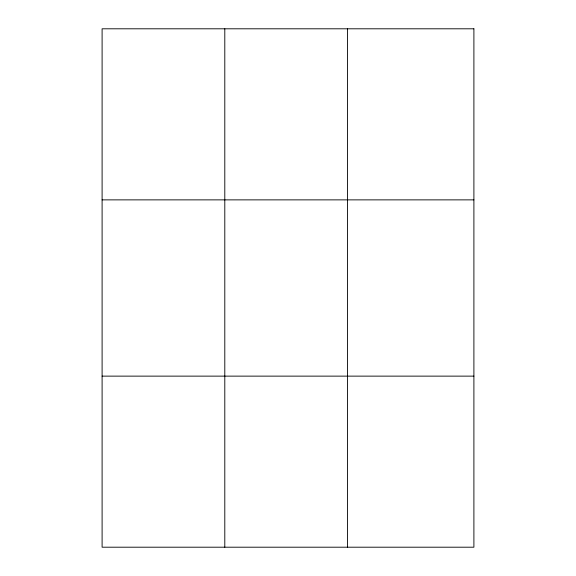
<?xml version="1.0" encoding="UTF-8"?>
<svg xmlns="http://www.w3.org/2000/svg" width="576" height="576" viewBox="0 0 576 576"><rect width="100%" height="100%" fill="white"/><g stroke="black" fill="none" stroke-linecap="round" stroke-linejoin="round"><path stroke-width="0.86" d="M224.798 28.8L224.798 547.2M347.486 28.8L347.486 547.2M102.103 199.872L473.897 199.872M102.103 376.128L473.897 376.128M473.897 28.8L473.897 547.2L102.103 547.2L102.103 28.8L473.897 28.8"/></g></svg>
